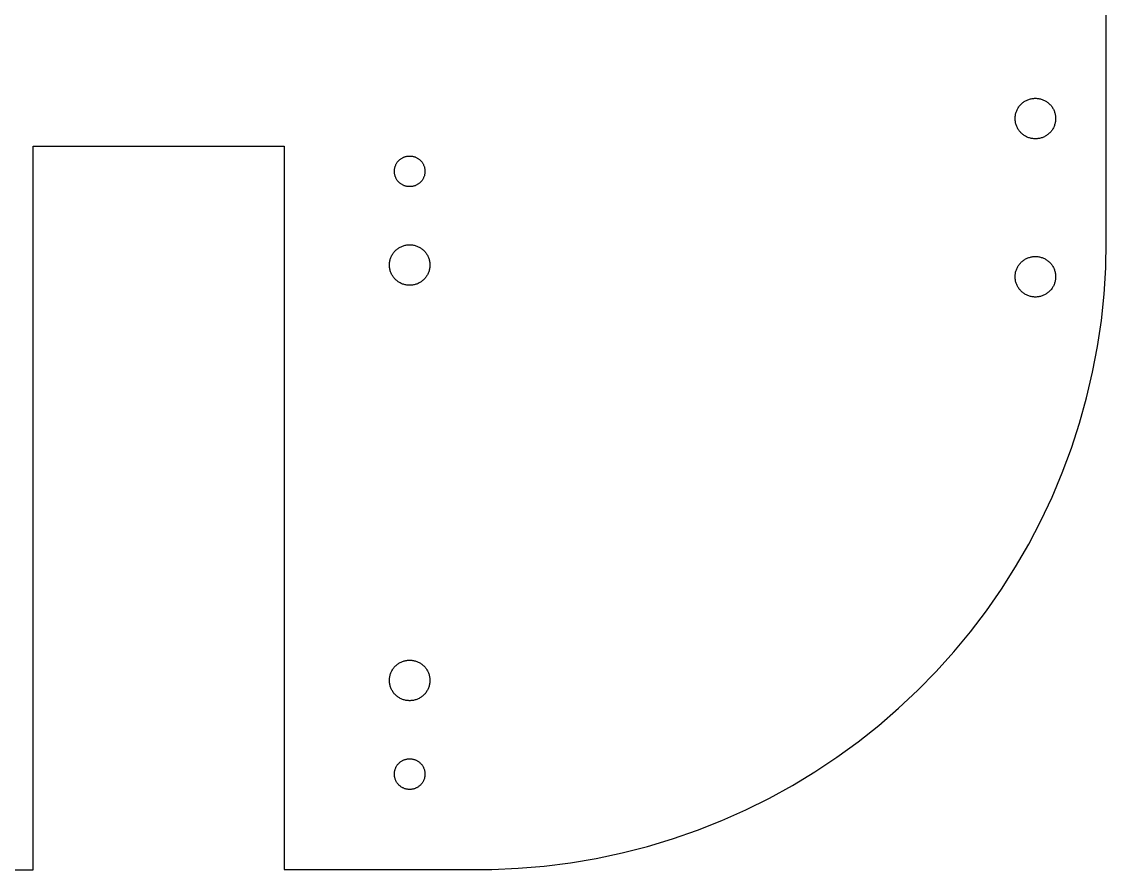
# Model space of a CAD drawing. Header units: metres. Extents: x -162 to 60, y -124 to 48.
# Drawn here: x -49.4 to 60.3, y -124 to -38.2 of the extents above; entities that cross this region are included whole.
import ezdxf

# ---------------------------------------------------------------- set-up
doc = ezdxf.new("R2010")
doc.units = ezdxf.units.M

msp = doc.modelspace()

# ---------------------------------------------------------------- linework, layer by layer
for p, q in [((60.325, -60.4517), (60.325, 10.1598)), ((52.3953, -46.0937), (52.4755, -46.0639)), ((52.4755, -46.0639), (52.5573, -46.0371)), ((52.5573, -46.0371), (52.6402, -46.0142)), ((52.6402, -46.0142), (52.7235, -45.9945)), ((52.7235, -45.9945), (52.808, -45.9786)), ((52.808, -45.9786), (52.8929, -45.9658)), ((52.8929, -45.9658), (52.9782, -45.9569)), ((52.9782, -45.9569), (53.0638, -45.9515)), ((53.0638, -45.9515), (53.1499, -45.9499)), ((53.1499, -45.9499), (53.2355, -45.9515)), ((53.2355, -45.9515), (53.3212, -45.9569)), ((53.3212, -45.9569), (53.4068, -45.9658)), ((53.4068, -45.9658), (53.4917, -45.9786)), ((53.4917, -45.9786), (53.5762, -45.9945)), ((53.5762, -45.9945), (53.6595, -46.0142)), ((53.6595, -46.0142), (53.7425, -46.0371)), ((53.7425, -46.0371), (53.8238, -46.0639)), ((53.8238, -46.0639), (53.9045, -46.0937)), ((51.26, -47.2053), (51.2949, -47.127)), ((51.2949, -47.127), (51.3333, -47.0502)), ((51.3333, -47.0502), (51.3744, -46.9747)), ((51.3744, -46.9747), (51.419, -46.9014)), ((51.419, -46.9014), (51.4666, -46.8297)), ((51.4666, -46.8297), (51.517, -46.7603)), ((51.517, -46.7603), (51.5701, -46.6933)), ((51.5701, -46.6933), (51.6263, -46.6282)), ((51.6263, -46.6282), (51.6852, -46.5654)), ((51.6852, -46.5654), (51.7465, -46.5053)), ((51.7465, -46.5053), (51.8104, -46.4479)), ((51.8104, -46.4479), (51.8763, -46.3933)), ((51.8763, -46.3933), (51.9449, -46.3414)), ((51.9449, -46.3414), (52.0154, -46.2921)), ((52.0154, -46.2921), (52.0879, -46.2464)), ((52.0879, -46.2464), (52.1623, -46.2034)), ((52.1623, -46.2034), (52.2383, -46.1635)), ((52.2383, -46.1635), (52.3162, -46.127)), ((52.3162, -46.127), (52.3953, -46.0937)), ((53.9045, -46.0937), (53.9835, -46.127)), ((53.9835, -46.127), (54.0614, -46.1635)), ((54.0614, -46.1635), (54.1374, -46.2034)), ((54.1374, -46.2034), (54.2118, -46.2464)), ((54.2118, -46.2464), (54.2843, -46.2921)), ((54.2843, -46.2921), (54.3548, -46.3414)), ((54.3548, -46.3414), (54.423, -46.3933)), ((54.423, -46.3933), (54.4893, -46.4479)), ((54.4893, -46.4479), (54.5533, -46.5053)), ((54.5533, -46.5053), (54.6145, -46.5654)), ((54.6145, -46.5654), (54.6734, -46.6282)), ((54.6734, -46.6282), (54.7292, -46.6933)), ((54.7292, -46.6933), (54.7827, -46.7603)), ((54.7827, -46.7603), (54.8331, -46.8297)), ((54.8331, -46.8297), (54.8808, -46.9014)), ((54.8808, -46.9014), (54.9253, -46.9747)), ((54.9253, -46.9747), (54.9664, -47.0502)), ((54.9664, -47.0502), (55.0048, -47.127)), ((55.0048, -47.127), (55.0397, -47.2053)), ((51.1004, -47.9568), (51.1039, -47.8711)), ((51.1004, -48.0428), (51.1004, -47.9568)), ((51.1039, -48.1285), (51.1004, -48.0428)), ((51.1039, -47.8711), (51.1112, -47.7855)), ((51.1112, -48.2141), (51.1039, -48.1285)), ((51.1112, -47.7855), (51.1217, -47.7002)), ((51.1217, -48.2994), (51.1112, -48.2141)), ((51.1217, -47.7002), (51.136, -47.6157)), ((51.136, -47.6157), (51.1539, -47.5316)), ((51.1539, -47.5316), (51.1752, -47.4487)), ((51.1752, -47.4487), (51.2, -47.3665)), ((51.2, -47.3665), (51.2283, -47.2851)), ((51.2283, -47.2851), (51.26, -47.2053)), ((55.0397, -47.2053), (55.0711, -47.2851)), ((55.0711, -47.2851), (55.0993, -47.3665)), ((55.0993, -47.3665), (55.1242, -47.4487)), ((55.1242, -47.4487), (55.1455, -47.5316)), ((55.1455, -47.5316), (55.1637, -47.6157)), ((55.1637, -47.6157), (55.1776, -47.7002)), ((55.1776, -47.7002), (55.1885, -47.7855)), ((55.1885, -48.2141), (55.1776, -48.2994)), ((55.1885, -47.7855), (55.1959, -47.8711)), ((55.1959, -48.1285), (55.1885, -48.2141)), ((55.1959, -47.8711), (55.1993, -47.9568)), ((55.1993, -48.0428), (55.1959, -48.1285)), ((55.1993, -47.9568), (55.1993, -48.0428)), ((51.136, -48.3839), (51.1217, -48.2994)), ((51.1539, -48.468), (51.136, -48.3839)), ((51.1752, -48.5509), (51.1539, -48.468)), ((51.2, -48.6335), (51.1752, -48.5509)), ((51.2283, -48.7145), (51.2, -48.6335)), ((51.26, -48.7943), (51.2283, -48.7145)), ((51.2949, -48.8726), (51.26, -48.7943)), ((51.3333, -48.9497), (51.2949, -48.8726)), ((51.3744, -49.0249), (51.3333, -48.9497)), ((51.419, -49.0982), (51.3744, -49.0249)), ((51.4666, -49.1699), (51.419, -49.0982)), ((51.517, -49.2392), (51.4666, -49.1699)), ((51.5701, -49.3067), (51.517, -49.2392)), ((51.6263, -49.3714), (51.5701, -49.3067)), ((51.6852, -49.4342), (51.6263, -49.3714)), ((54.6734, -49.3714), (54.6145, -49.4342)), ((54.7292, -49.3067), (54.6734, -49.3714)), ((54.7827, -49.2392), (54.7292, -49.3067)), ((54.8331, -49.1699), (54.7827, -49.2392)), ((54.8808, -49.0982), (54.8331, -49.1699)), ((54.9253, -49.0249), (54.8808, -49.0982)), ((54.9664, -48.9497), (54.9253, -49.0249)), ((55.0048, -48.8726), (54.9664, -48.9497)), ((55.0397, -48.7943), (55.0048, -48.8726)), ((55.0711, -48.7145), (55.0397, -48.7943)), ((55.0993, -48.6335), (55.0711, -48.7145)), ((55.1242, -48.5509), (55.0993, -48.6335)), ((55.1455, -48.468), (55.1242, -48.5509)), ((55.1637, -48.3839), (55.1455, -48.468)), ((55.1776, -48.2994), (55.1637, -48.3839)), ((51.7465, -49.4943), (51.6852, -49.4342)), ((51.8104, -49.5516), (51.7465, -49.4943)), ((51.8763, -49.6063), (51.8104, -49.5516)), ((51.9449, -49.6582), (51.8763, -49.6063)), ((52.0154, -49.7074), (51.9449, -49.6582)), ((52.0879, -49.7532), (52.0154, -49.7074)), ((52.1623, -49.7962), (52.0879, -49.7532)), ((52.2383, -49.8361), (52.1623, -49.7962)), ((52.3162, -49.8725), (52.2383, -49.8361)), ((52.3953, -49.9059), (52.3162, -49.8725)), ((52.4755, -49.9357), (52.3953, -49.9059)), ((52.5573, -49.9625), (52.4755, -49.9357)), ((52.6402, -49.9853), (52.5573, -49.9625)), ((52.7235, -50.0051), (52.6402, -49.9853)), ((52.808, -50.021), (52.7235, -50.0051)), ((52.8929, -50.0338), (52.808, -50.021)), ((52.9782, -50.0427), (52.8929, -50.0338)), ((53.0638, -50.0481), (52.9782, -50.0427)), ((53.1499, -50.0497), (53.0638, -50.0481)), ((53.2355, -50.0481), (53.1499, -50.0497)), ((53.3212, -50.0427), (53.2355, -50.0481)), ((53.4068, -50.0338), (53.3212, -50.0427)), ((53.4917, -50.021), (53.4068, -50.0338)), ((53.5762, -50.0051), (53.4917, -50.021)), ((53.6595, -49.9853), (53.5762, -50.0051)), ((53.7425, -49.9625), (53.6595, -49.9853)), ((53.8238, -49.9357), (53.7425, -49.9625)), ((53.9045, -49.9059), (53.8238, -49.9357)), ((53.9835, -49.8725), (53.9045, -49.9059)), ((54.0614, -49.8361), (53.9835, -49.8725)), ((54.1374, -49.7962), (54.0614, -49.8361)), ((54.2118, -49.7532), (54.1374, -49.7962)), ((54.2843, -49.7074), (54.2118, -49.7532)), ((54.3548, -49.6582), (54.2843, -49.7074)), ((54.423, -49.6063), (54.3548, -49.6582)), ((54.4893, -49.5516), (54.423, -49.6063)), ((54.5533, -49.4943), (54.4893, -49.5516)), ((54.6145, -49.4342), (54.5533, -49.4943)), ((-48.2598, -123.978), (-48.2598, -50.8)), ((-48.2598, -50.8), (-22.8598, -50.8)), ((-22.8598, -50.8), (-22.8598, -123.956)), ((-11.5757, -52.7092), (-11.5481, -52.6507)), ((-11.5481, -52.6507), (-11.5179, -52.5929)), ((-11.5179, -52.5929), (-11.4857, -52.5367)), ((-11.4857, -52.5367), (-11.4509, -52.4821)), ((-11.4509, -52.4821), (-11.4136, -52.4286)), ((-11.4136, -52.4286), (-11.3745, -52.377)), ((-11.3745, -52.377), (-11.333, -52.327)), ((-11.333, -52.327), (-11.2896, -52.2786)), ((-11.2896, -52.2786), (-11.2443, -52.2325)), ((-11.2443, -52.2325), (-11.197, -52.1879)), ((-11.197, -52.1879), (-11.1478, -52.1457)), ((-11.1478, -52.1457), (-11.097, -52.1053)), ((-11.097, -52.1053), (-11.0443, -52.067)), ((-11.0443, -52.067), (-10.9904, -52.0309)), ((-10.9904, -52.0309), (-10.935, -51.9976)), ((-10.935, -51.9976), (-10.878, -51.9662)), ((-10.878, -51.9662), (-10.8199, -51.9371)), ((-10.8199, -51.9371), (-10.7606, -51.9108)), ((-10.7606, -51.9108), (-10.7001, -51.8871)), ((-10.7001, -51.8871), (-10.6389, -51.8658)), ((-10.6389, -51.8658), (-10.5765, -51.8468)), ((-10.5765, -51.8468), (-10.5137, -51.8309)), ((-10.5137, -51.8309), (-10.4501, -51.8174)), ((-10.4501, -51.8174), (-10.3862, -51.8065)), ((-10.3862, -51.8065), (-10.3219, -51.7984)), ((-10.3219, -51.7984), (-10.2571, -51.793)), ((-10.2571, -51.793), (-10.1924, -51.7902)), ((-10.1924, -51.7902), (-10.1273, -51.7902)), ((-10.1273, -51.7902), (-10.0626, -51.793)), ((-10.0626, -51.793), (-9.99784, -51.7984)), ((-9.99784, -51.7984), (-9.9335, -51.8065)), ((-9.9335, -51.8065), (-9.86955, -51.8174)), ((-9.86955, -51.8174), (-9.80599, -51.8309)), ((-9.80599, -51.8309), (-9.74282, -51.8468)), ((-9.74282, -51.8468), (-9.6808, -51.8658)), ((-9.6808, -51.8658), (-9.61957, -51.8871)), ((-9.61957, -51.8871), (-9.55911, -51.9108)), ((-9.55911, -51.9108), (-9.49981, -51.9371)), ((-9.49981, -51.9371), (-9.44167, -51.9662)), ((-9.44167, -51.9662), (-9.3847, -51.9976)), ((-9.3847, -51.9976), (-9.32928, -52.0309)), ((-9.32928, -52.0309), (-9.2754, -52.067)), ((-9.2754, -52.067), (-9.22269, -52.1053)), ((-9.22269, -52.1053), (-9.17192, -52.1457)), ((-9.17192, -52.1457), (-9.1227, -52.1879)), ((-9.1227, -52.1879), (-9.07542, -52.2325)), ((-9.07542, -52.2325), (-9.03007, -52.2786)), ((-9.03007, -52.2786), (-8.98666, -52.327)), ((-8.98666, -52.327), (-8.94519, -52.377)), ((-8.94519, -52.377), (-8.90566, -52.4286)), ((-8.90566, -52.4286), (-8.86884, -52.4821)), ((-8.86884, -52.4821), (-8.83396, -52.5367)), ((-8.83396, -52.5367), (-8.8014, -52.5929)), ((-8.8014, -52.5929), (-8.77156, -52.6507)), ((-8.77156, -52.6507), (-8.74365, -52.7092)), ((-11.7098, -53.3398), (-11.7086, -53.275)), ((-11.7086, -53.4049), (-11.7098, -53.3398)), ((-11.7086, -53.275), (-11.7043, -53.2099)), ((-11.7043, -53.4696), (-11.7086, -53.4049)), ((-11.7043, -53.2099), (-11.6977, -53.1456)), ((-11.6977, -53.5339), (-11.7043, -53.4696)), ((-11.6977, -53.1456), (-11.688, -53.0813)), ((-11.688, -53.5983), (-11.6977, -53.5339)), ((-11.688, -53.0813), (-11.676, -53.0177)), ((-11.676, -53.6622), (-11.688, -53.5983)), ((-11.676, -53.0177), (-11.6609, -52.9545)), ((-11.6609, -53.7254), (-11.676, -53.6622)), ((-11.6609, -52.9545), (-11.6435, -52.8917)), ((-11.6435, -53.7878), (-11.6609, -53.7254)), ((-11.6435, -52.8917), (-11.6237, -52.8301)), ((-11.6237, -52.8301), (-11.6008, -52.7693)), ((-11.6008, -52.7693), (-11.5757, -52.7092)), ((-8.74365, -52.7092), (-8.71885, -52.7693)), ((-8.71885, -52.7693), (-8.69598, -52.8301)), ((-8.69598, -52.8301), (-8.67583, -52.8917)), ((-8.67583, -52.8917), (-8.65839, -52.9545)), ((-8.65839, -53.7254), (-8.67583, -53.7878)), ((-8.65839, -52.9545), (-8.64366, -53.0177)), ((-8.64366, -53.6622), (-8.65839, -53.7254)), ((-8.64366, -53.0177), (-8.63164, -53.0813)), ((-8.63164, -53.5983), (-8.64366, -53.6622)), ((-8.63164, -53.0813), (-8.62195, -53.1456)), ((-8.62195, -53.5339), (-8.63164, -53.5983)), ((-8.62195, -53.1456), (-8.61537, -53.2099)), ((-8.61537, -53.4696), (-8.62195, -53.5339)), ((-8.61537, -53.2099), (-8.6111, -53.275)), ((-8.6111, -53.4049), (-8.61537, -53.4696)), ((-8.6111, -53.275), (-8.60994, -53.3398)), ((-8.60994, -53.3398), (-8.6111, -53.4049)), ((-11.6237, -53.8494), (-11.6435, -53.7878)), ((-11.6008, -53.9103), (-11.6237, -53.8494)), ((-11.5757, -53.9703), (-11.6008, -53.9103)), ((-11.5481, -54.0289), (-11.5757, -53.9703)), ((-11.5179, -54.0866), (-11.5481, -54.0289)), ((-11.4857, -54.1428), (-11.5179, -54.0866)), ((-11.4509, -54.1975), (-11.4857, -54.1428)), ((-11.4136, -54.251), (-11.4509, -54.1975)), ((-11.3745, -54.3025), (-11.4136, -54.251)), ((-11.333, -54.3525), (-11.3745, -54.3025)), ((-11.2896, -54.4009), (-11.333, -54.3525)), ((-11.2443, -54.4471), (-11.2896, -54.4009)), ((-11.197, -54.4916), (-11.2443, -54.4471)), ((-11.1478, -54.5343), (-11.197, -54.4916)), ((-11.097, -54.5746), (-11.1478, -54.5343)), ((-11.0443, -54.6126), (-11.097, -54.5746)), ((-10.9904, -54.6486), (-11.0443, -54.6126)), ((-10.935, -54.6823), (-10.9904, -54.6486)), ((-10.878, -54.7133), (-10.935, -54.6823)), ((-10.8199, -54.7424), (-10.878, -54.7133)), ((-10.7606, -54.7687), (-10.8199, -54.7424)), ((-10.7001, -54.7928), (-10.7606, -54.7687)), ((-10.6389, -54.8141), (-10.7001, -54.7928)), ((-10.5765, -54.8327), (-10.6389, -54.8141)), ((-10.5137, -54.849), (-10.5765, -54.8327)), ((-10.4501, -54.8625), (-10.5137, -54.849)), ((-10.3862, -54.873), (-10.4501, -54.8625)), ((-9.86955, -54.8625), (-9.9335, -54.873)), ((-9.80599, -54.849), (-9.86955, -54.8625)), ((-9.74282, -54.8327), (-9.80599, -54.849)), ((-9.6808, -54.8141), (-9.74282, -54.8327)), ((-9.61957, -54.7928), (-9.6808, -54.8141)), ((-9.55911, -54.7687), (-9.61957, -54.7928)), ((-9.49981, -54.7424), (-9.55911, -54.7687)), ((-9.44167, -54.7133), (-9.49981, -54.7424)), ((-9.3847, -54.6823), (-9.44167, -54.7133)), ((-9.32928, -54.6486), (-9.3847, -54.6823)), ((-9.2754, -54.6126), (-9.32928, -54.6486)), ((-9.22269, -54.5746), (-9.2754, -54.6126)), ((-9.17192, -54.5343), (-9.22269, -54.5746)), ((-9.1227, -54.4916), (-9.17192, -54.5343)), ((-9.07542, -54.4471), (-9.1227, -54.4916)), ((-9.03007, -54.4009), (-9.07542, -54.4471)), ((-8.98666, -54.3525), (-9.03007, -54.4009)), ((-8.94519, -54.3025), (-8.98666, -54.3525)), ((-8.90566, -54.251), (-8.94519, -54.3025)), ((-8.86884, -54.1975), (-8.90566, -54.251)), ((-8.83396, -54.1428), (-8.86884, -54.1975)), ((-8.8014, -54.0866), (-8.83396, -54.1428)), ((-8.77156, -54.0289), (-8.8014, -54.0866)), ((-8.74365, -53.9703), (-8.77156, -54.0289)), ((-8.71885, -53.9103), (-8.74365, -53.9703)), ((-8.69598, -53.8494), (-8.71885, -53.9103)), ((-8.67583, -53.7878), (-8.69598, -53.8494)), ((-10.3219, -54.8811), (-10.3862, -54.873)), ((-10.2571, -54.8866), (-10.3219, -54.8811)), ((-10.1924, -54.8893), (-10.2571, -54.8866)), ((-10.1273, -54.8893), (-10.1924, -54.8893)), ((-10.0626, -54.8866), (-10.1273, -54.8893)), ((-9.99784, -54.8811), (-10.0626, -54.8866)), ((-9.9335, -54.873), (-9.99784, -54.8811)), ((-11.7117, -61.4745), (-11.6543, -61.4106)), ((-11.6543, -61.4106), (-11.5943, -61.3494)), ((-11.5943, -61.3494), (-11.5315, -61.2904)), ((-11.5315, -61.2904), (-11.4664, -61.2346)), ((-11.4664, -61.2346), (-11.3993, -61.1811)), ((-11.3993, -61.1811), (-11.3299, -61.1308)), ((-11.3299, -61.1308), (-11.2582, -61.0831)), ((-11.2582, -61.0831), (-11.185, -61.0385)), ((-11.185, -61.0385), (-11.1094, -60.9974)), ((-11.1094, -60.9974), (-11.0327, -60.9591)), ((-11.0327, -60.9591), (-10.9544, -60.9242)), ((-10.9544, -60.9242), (-10.8745, -60.8924)), ((-10.8745, -60.8924), (-10.7931, -60.8645)), ((-10.7931, -60.8645), (-10.711, -60.8397)), ((-10.711, -60.8397), (-10.628, -60.818)), ((-10.628, -60.818), (-10.5439, -60.8002)), ((-10.5439, -60.8002), (-10.4594, -60.7858)), ((-10.4594, -60.7858), (-10.3742, -60.7754)), ((-10.3742, -60.7754), (-10.2885, -60.768)), ((-10.2885, -60.768), (-10.2029, -60.7645)), ((-10.2029, -60.7645), (-10.1168, -60.7645)), ((-10.1168, -60.7645), (-10.0312, -60.768)), ((-10.0312, -60.768), (-9.94552, -60.7754)), ((-9.94552, -60.7754), (-9.86025, -60.7858)), ((-9.86025, -60.7858), (-9.77576, -60.8002)), ((-9.77576, -60.8002), (-9.69166, -60.818)), ((-9.69166, -60.818), (-9.60872, -60.8397)), ((-9.60872, -60.8397), (-9.52616, -60.8645)), ((-9.52616, -60.8645), (-9.44516, -60.8924)), ((-9.44516, -60.8924), (-9.36532, -60.9242)), ((-9.36532, -60.9242), (-9.28703, -60.9591)), ((-9.28703, -60.9591), (-9.2099, -60.9974)), ((-9.2099, -60.9974), (-9.13471, -61.0385)), ((-9.13471, -61.0385), (-9.06146, -61.0831)), ((-9.06146, -61.0831), (-8.98976, -61.1308)), ((-8.98976, -61.1308), (-8.92039, -61.1811)), ((-8.92039, -61.1811), (-8.85295, -61.2346)), ((-8.85295, -61.2346), (-8.78822, -61.2904)), ((-8.78822, -61.2904), (-8.72544, -61.3494)), ((-8.72544, -61.3494), (-8.66536, -61.4106)), ((-8.66536, -61.4106), (-8.608, -61.4745)), ((60.2692, -63.1109), (60.325, -60.4517)), ((-12.1938, -62.557), (-12.181, -62.4722)), ((-12.181, -62.4722), (-12.1651, -62.3877)), ((-12.1651, -62.3877), (-12.1454, -62.3043)), ((-12.1454, -62.3043), (-12.1221, -62.2214)), ((-12.1221, -62.2214), (-12.0958, -62.14)), ((-12.0958, -62.14), (-12.0659, -62.0594)), ((-12.0659, -62.0594), (-12.0326, -61.9803)), ((-12.0326, -61.9803), (-11.9962, -61.9024)), ((-11.9962, -61.9024), (-11.9562, -61.8265)), ((-11.9562, -61.8265), (-11.9132, -61.752)), ((-11.9132, -61.752), (-11.8671, -61.6796)), ((-11.8671, -61.6796), (-11.8183, -61.609)), ((-11.8183, -61.609), (-11.7663, -61.5408)), ((-11.7663, -61.5408), (-11.7117, -61.4745)), ((-8.608, -61.4745), (-8.55335, -61.5408)), ((-8.55335, -61.5408), (-8.50142, -61.609)), ((-8.50142, -61.609), (-8.4522, -61.6796)), ((-8.4522, -61.6796), (-8.40646, -61.752)), ((-8.40646, -61.752), (-8.36344, -61.8265)), ((-8.36344, -61.8265), (-8.32352, -61.9024)), ((-8.32352, -61.9024), (-8.28709, -61.9803)), ((-8.28709, -61.9803), (-8.25376, -62.0594)), ((-8.25376, -62.0594), (-8.22392, -62.14)), ((-8.22392, -62.14), (-8.19717, -62.2214)), ((-8.19717, -62.2214), (-8.17431, -62.3043)), ((-8.17431, -62.3043), (-8.15454, -62.3877)), ((-8.15454, -62.3877), (-8.13865, -62.4722)), ((-8.13865, -62.4722), (-8.12586, -62.557)), ((51.6852, -62.5656), (51.7465, -62.5055)), ((51.7465, -62.5055), (51.8104, -62.4481)), ((51.8104, -62.4481), (51.8763, -62.3931)), ((51.8763, -62.3931), (51.9449, -62.3412)), ((51.9449, -62.3412), (52.0154, -62.2923)), ((52.0154, -62.2923), (52.0879, -62.2462)), ((52.0879, -62.2462), (52.1623, -62.2032)), ((52.1623, -62.2032), (52.2383, -62.1636)), ((52.2383, -62.1636), (52.3162, -62.1272)), ((52.3162, -62.1272), (52.3953, -62.0939)), ((52.3953, -62.0939), (52.4755, -62.0637)), ((52.4755, -62.0637), (52.5573, -62.0373)), ((52.5573, -62.0373), (52.6402, -62.014)), ((52.6402, -62.014), (52.7235, -61.9947)), ((52.7235, -61.9947), (52.808, -61.9784)), ((52.808, -61.9784), (52.8929, -61.966)), ((52.8929, -61.966), (52.9782, -61.9571)), ((52.9782, -61.9571), (53.0638, -61.9516)), ((53.0638, -61.9516), (53.1499, -61.9497)), ((53.1499, -61.9497), (53.2355, -61.9516)), ((53.2355, -61.9516), (53.3212, -61.9571)), ((53.3212, -61.9571), (53.4068, -61.966)), ((53.4068, -61.966), (53.4917, -61.9784)), ((53.4917, -61.9784), (53.5762, -61.9947)), ((53.5762, -61.9947), (53.6595, -62.014)), ((53.6595, -62.014), (53.7425, -62.0373)), ((53.7425, -62.0373), (53.8238, -62.0637)), ((53.8238, -62.0637), (53.9045, -62.0939)), ((53.9045, -62.0939), (53.9835, -62.1272)), ((53.9835, -62.1272), (54.0614, -62.1636)), ((54.0614, -62.1636), (54.1374, -62.2032)), ((54.1374, -62.2032), (54.2118, -62.2462)), ((54.2118, -62.2462), (54.2843, -62.2923)), ((54.2843, -62.2923), (54.3548, -62.3412)), ((54.3548, -62.3412), (54.423, -62.3931)), ((54.423, -62.3931), (54.4893, -62.4481)), ((54.4893, -62.4481), (54.5533, -62.5055)), ((54.5533, -62.5055), (54.6145, -62.5656)), ((-12.2097, -62.814), (-12.2082, -62.7283)), ((-12.2082, -62.9), (-12.2097, -62.814)), ((-12.2082, -62.7283), (-12.2027, -62.6423)), ((-12.2027, -62.9857), (-12.2082, -62.9)), ((-12.2027, -62.6423), (-12.1938, -62.557)), ((-12.1938, -63.071), (-12.2027, -62.9857)), ((-12.181, -63.1558), (-12.1938, -63.071)), ((-12.1651, -63.2403), (-12.181, -63.1558)), ((-12.1454, -63.3237), (-12.1651, -63.2403)), ((-12.1221, -63.4066), (-12.1454, -63.3237)), ((-12.0958, -63.4884), (-12.1221, -63.4066)), ((-12.0659, -63.5686), (-12.0958, -63.4884)), ((-12.0326, -63.6477), (-12.0659, -63.5686)), ((-11.9962, -63.7256), (-12.0326, -63.6477)), ((-8.28709, -63.6477), (-8.32352, -63.7256)), ((-8.25376, -63.5686), (-8.28709, -63.6477)), ((-8.22392, -63.4884), (-8.25376, -63.5686)), ((-8.19717, -63.4066), (-8.22392, -63.4884)), ((-8.17431, -63.3237), (-8.19717, -63.4066)), ((-8.15454, -63.2403), (-8.17431, -63.3237)), ((-8.13865, -63.1558), (-8.15454, -63.2403)), ((-8.12586, -63.071), (-8.13865, -63.1558)), ((-8.12586, -62.557), (-8.11695, -62.6423)), ((-8.11695, -62.9857), (-8.12586, -63.071)), ((-8.11695, -62.6423), (-8.11152, -62.7283)), ((-8.11152, -62.9), (-8.11695, -62.9857)), ((-8.11152, -62.7283), (-8.10997, -62.814)), ((-8.10997, -62.814), (-8.11152, -62.9)), ((51.1217, -63.7004), (51.136, -63.6155)), ((51.136, -63.6155), (51.1539, -63.5318)), ((51.1539, -63.5318), (51.1752, -63.4485)), ((51.1752, -63.4485), (51.2, -63.3663)), ((51.2, -63.3663), (51.2283, -63.2853)), ((51.2283, -63.2853), (51.26, -63.2054)), ((51.26, -63.2054), (51.2949, -63.1268)), ((51.2949, -63.1268), (51.3333, -63.05)), ((51.3333, -63.05), (51.3744, -62.9748)), ((51.3744, -62.9748), (51.419, -62.9012)), ((51.419, -62.9012), (51.4666, -62.8299)), ((51.4666, -62.8299), (51.517, -62.7605)), ((51.517, -62.7605), (51.5701, -62.6931)), ((51.5701, -62.6931), (51.6263, -62.628)), ((51.6263, -62.628), (51.6852, -62.5656)), ((54.6145, -62.5656), (54.6734, -62.628)), ((54.6734, -62.628), (54.7292, -62.6931)), ((54.7292, -62.6931), (54.7827, -62.7605)), ((54.7827, -62.7605), (54.8331, -62.8299)), ((54.8331, -62.8299), (54.8808, -62.9012)), ((54.8808, -62.9012), (54.9253, -62.9748)), ((54.9253, -62.9748), (54.9664, -63.05)), ((54.9664, -63.05), (55.0048, -63.1268)), ((55.0048, -63.1268), (55.0397, -63.2054)), ((55.0397, -63.2054), (55.0711, -63.2853)), ((55.0711, -63.2853), (55.0993, -63.3663)), ((55.0993, -63.3663), (55.1242, -63.4485)), ((55.1242, -63.4485), (55.1455, -63.5318)), ((55.1455, -63.5318), (55.1637, -63.6155)), ((55.1637, -63.6155), (55.1776, -63.7004)), ((60.1021, -65.7654), (60.2692, -63.1109)), ((-11.9562, -63.8015), (-11.9962, -63.7256)), ((-11.9132, -63.8759), (-11.9562, -63.8015)), ((-11.8671, -63.9484), (-11.9132, -63.8759)), ((-11.8183, -64.019), (-11.8671, -63.9484)), ((-11.7663, -64.0872), (-11.8183, -64.019)), ((-11.7117, -64.1534), (-11.7663, -64.0872)), ((-11.6543, -64.2174), (-11.7117, -64.1534)), ((-11.5943, -64.2786), (-11.6543, -64.2174)), ((-11.5315, -64.3375), (-11.5943, -64.2786)), ((-11.4664, -64.3937), (-11.5315, -64.3375)), ((-11.3993, -64.4468), (-11.4664, -64.3937)), ((-11.3299, -64.4972), (-11.3993, -64.4468)), ((-11.2582, -64.5449), (-11.3299, -64.4972)), ((-11.185, -64.5895), (-11.2582, -64.5449)), ((-11.1094, -64.6306), (-11.185, -64.5895)), ((-11.0327, -64.6689), (-11.1094, -64.6306)), ((-10.9544, -64.7038), (-11.0327, -64.6689)), ((-10.8745, -64.7356), (-10.9544, -64.7038)), ((-10.7931, -64.7635), (-10.8745, -64.7356)), ((-9.44516, -64.7356), (-9.52616, -64.7635)), ((-9.36532, -64.7038), (-9.44516, -64.7356)), ((-9.28703, -64.6689), (-9.36532, -64.7038)), ((-9.2099, -64.6306), (-9.28703, -64.6689)), ((-9.13471, -64.5895), (-9.2099, -64.6306)), ((-9.06146, -64.5449), (-9.13471, -64.5895)), ((-8.98976, -64.4972), (-9.06146, -64.5449)), ((-8.92039, -64.4468), (-8.98976, -64.4972)), ((-8.85295, -64.3937), (-8.92039, -64.4468)), ((-8.78822, -64.3375), (-8.85295, -64.3937)), ((-8.72544, -64.2786), (-8.78822, -64.3375)), ((-8.66536, -64.2174), (-8.72544, -64.2786)), ((-8.608, -64.1534), (-8.66536, -64.2174)), ((-8.55335, -64.0872), (-8.608, -64.1534)), ((-8.50142, -64.019), (-8.55335, -64.0872)), ((-8.4522, -63.9484), (-8.50142, -64.019)), ((-8.40646, -63.8759), (-8.4522, -63.9484)), ((-8.36344, -63.8015), (-8.40646, -63.8759)), ((-8.32352, -63.7256), (-8.36344, -63.8015)), ((51.1004, -63.9569), (51.1039, -63.8709)), ((51.1004, -64.0426), (51.1004, -63.9569)), ((51.1039, -64.1286), (51.1004, -64.0426)), ((51.1039, -63.8709), (51.1112, -63.7856)), ((51.1112, -64.2139), (51.1039, -64.1286)), ((51.1112, -63.7856), (51.1217, -63.7004)), ((51.1217, -64.2992), (51.1112, -64.2139)), ((51.136, -64.3841), (51.1217, -64.2992)), ((51.1539, -64.4678), (51.136, -64.3841)), ((51.1752, -64.5511), (51.1539, -64.4678)), ((51.2, -64.6333), (51.1752, -64.5511)), ((51.2283, -64.7143), (51.2, -64.6333)), ((51.26, -64.7941), (51.2283, -64.7143)), ((55.0711, -64.7143), (55.0397, -64.7941)), ((55.0993, -64.6333), (55.0711, -64.7143)), ((55.1242, -64.5511), (55.0993, -64.6333)), ((55.1455, -64.4678), (55.1242, -64.5511)), ((55.1637, -64.3841), (55.1455, -64.4678)), ((55.1776, -64.2992), (55.1637, -64.3841)), ((55.1776, -63.7004), (55.1885, -63.7856)), ((55.1885, -64.2139), (55.1776, -64.2992)), ((55.1885, -63.7856), (55.1959, -63.8709)), ((55.1959, -64.1286), (55.1885, -64.2139)), ((55.1959, -63.8709), (55.1993, -63.9569)), ((55.1993, -64.0426), (55.1959, -64.1286)), ((55.1993, -63.9569), (55.1993, -64.0426)), ((-10.711, -64.7887), (-10.7931, -64.7635)), ((-10.628, -64.81), (-10.711, -64.7887)), ((-10.5439, -64.8278), (-10.628, -64.81)), ((-10.4594, -64.8422), (-10.5439, -64.8278)), ((-10.3742, -64.8526), (-10.4594, -64.8422)), ((-10.2885, -64.86), (-10.3742, -64.8526)), ((-10.2029, -64.8635), (-10.2885, -64.86)), ((-10.1168, -64.8635), (-10.2029, -64.8635)), ((-10.0312, -64.86), (-10.1168, -64.8635)), ((-9.94552, -64.8526), (-10.0312, -64.86)), ((-9.86025, -64.8422), (-9.94552, -64.8526)), ((-9.77576, -64.8278), (-9.86025, -64.8422)), ((-9.69166, -64.81), (-9.77576, -64.8278)), ((-9.60872, -64.7887), (-9.69166, -64.81)), ((-9.52616, -64.7635), (-9.60872, -64.7887)), ((51.2949, -64.8728), (51.26, -64.7941)), ((51.3333, -64.9495), (51.2949, -64.8728)), ((51.3744, -65.0247), (51.3333, -64.9495)), ((51.419, -65.0984), (51.3744, -65.0247)), ((51.4666, -65.1697), (51.419, -65.0984)), ((51.517, -65.2394), (51.4666, -65.1697)), ((51.5701, -65.3065), (51.517, -65.2394)), ((51.6263, -65.3716), (51.5701, -65.3065)), ((51.6852, -65.434), (51.6263, -65.3716)), ((51.7465, -65.4941), (51.6852, -65.434)), ((51.8104, -65.5518), (51.7465, -65.4941)), ((51.8763, -65.6065), (51.8104, -65.5518)), ((51.9449, -65.6584), (51.8763, -65.6065)), ((52.0154, -65.7072), (51.9449, -65.6584)), ((52.0879, -65.7534), (52.0154, -65.7072)), ((52.1623, -65.7964), (52.0879, -65.7534)), ((52.2383, -65.8359), (52.1623, -65.7964)), ((52.3162, -65.8727), (52.2383, -65.8359)), ((54.0614, -65.8359), (53.9835, -65.8727)), ((54.1374, -65.7964), (54.0614, -65.8359)), ((54.2118, -65.7534), (54.1374, -65.7964)), ((54.2843, -65.7072), (54.2118, -65.7534)), ((54.3548, -65.6584), (54.2843, -65.7072)), ((54.423, -65.6065), (54.3548, -65.6584)), ((54.4893, -65.5518), (54.423, -65.6065)), ((54.5533, -65.4941), (54.4893, -65.5518)), ((54.6145, -65.434), (54.5533, -65.4941)), ((54.6734, -65.3716), (54.6145, -65.434)), ((54.7292, -65.3065), (54.6734, -65.3716)), ((54.7827, -65.2394), (54.7292, -65.3065)), ((54.8331, -65.1697), (54.7827, -65.2394)), ((54.8808, -65.0984), (54.8331, -65.1697)), ((54.9253, -65.0247), (54.8808, -65.0984)), ((54.9664, -64.9495), (54.9253, -65.0247)), ((55.0048, -64.8728), (54.9664, -64.9495)), ((55.0397, -64.7941), (55.0048, -64.8728)), ((59.8243, -68.4106), (60.1021, -65.7654)), ((52.3953, -65.9057), (52.3162, -65.8727)), ((52.4755, -65.9359), (52.3953, -65.9057)), ((52.5573, -65.9623), (52.4755, -65.9359)), ((52.6402, -65.9855), (52.5573, -65.9623)), ((52.7235, -66.0049), (52.6402, -65.9855)), ((52.808, -66.0212), (52.7235, -66.0049)), ((52.8929, -66.0336), (52.808, -66.0212)), ((52.9782, -66.0425), (52.8929, -66.0336)), ((53.0638, -66.0479), (52.9782, -66.0425)), ((53.1499, -66.0498), (53.0638, -66.0479)), ((53.2355, -66.0479), (53.1499, -66.0498)), ((53.3212, -66.0425), (53.2355, -66.0479)), ((53.4068, -66.0336), (53.3212, -66.0425)), ((53.4917, -66.0212), (53.4068, -66.0336)), ((53.5762, -66.0049), (53.4917, -66.0212)), ((53.6595, -65.9855), (53.5762, -66.0049)), ((53.7425, -65.9623), (53.6595, -65.9855)), ((53.8238, -65.9359), (53.7425, -65.9623)), ((53.9045, -65.9057), (53.8238, -65.9359)), ((53.9835, -65.8727), (53.9045, -65.9057)), ((59.4355, -71.0418), (59.8243, -68.4106)), ((58.9371, -73.654), (59.4355, -71.0418)), ((58.3298, -76.2438), (58.9371, -73.654)), ((57.6147, -78.8053), (58.3298, -76.2438)), ((56.7927, -81.335), (57.6147, -78.8053)), ((55.8656, -83.8278), (56.7927, -81.335)), ((54.835, -86.2796), (55.8656, -83.8278)), ((53.7025, -88.6861), (54.835, -86.2796)), ((52.4704, -91.0433), (53.7025, -88.6861)), ((51.1403, -93.3466), (52.4704, -91.0433)), ((49.7152, -95.5922), (51.1403, -93.3466)), ((48.1974, -97.7762), (49.7152, -95.5922)), ((46.5894, -99.8947), (48.1974, -97.7762)), ((44.8942, -101.944), (46.5894, -99.8947)), ((43.1144, -103.92), (44.8942, -101.944)), ((-11.3993, -103.193), (-11.3299, -103.142)), ((-11.3299, -103.142), (-11.2582, -103.095)), ((-11.2582, -103.095), (-11.185, -103.05)), ((-11.185, -103.05), (-11.1094, -103.009)), ((-11.1094, -103.009), (-11.0327, -102.971)), ((-11.0327, -102.971), (-10.9544, -102.936)), ((-10.9544, -102.936), (-10.8745, -102.904)), ((-10.8745, -102.904), (-10.7931, -102.876)), ((-10.7931, -102.876), (-10.711, -102.851)), ((-10.711, -102.851), (-10.628, -102.83)), ((-10.628, -102.83), (-10.5439, -102.812)), ((-10.5439, -102.812), (-10.4594, -102.798)), ((-10.4594, -102.798), (-10.3742, -102.787)), ((-10.3742, -102.787), (-10.2885, -102.78)), ((-10.2885, -102.78), (-10.2029, -102.776)), ((-10.2029, -102.776), (-10.1168, -102.776)), ((-10.1168, -102.776), (-10.0312, -102.78)), ((-10.0312, -102.78), (-9.94552, -102.787)), ((-9.94552, -102.787), (-9.86025, -102.798)), ((-9.86025, -102.798), (-9.77576, -102.812)), ((-9.77576, -102.812), (-9.69166, -102.83)), ((-9.69166, -102.83), (-9.60872, -102.851)), ((-9.60872, -102.851), (-9.52616, -102.876)), ((-9.52616, -102.876), (-9.44516, -102.904)), ((-9.44516, -102.904), (-9.36532, -102.936)), ((-9.36532, -102.936), (-9.28703, -102.971)), ((-9.28703, -102.971), (-9.2099, -103.009)), ((-9.2099, -103.009), (-9.13471, -103.05)), ((-9.13471, -103.05), (-9.06146, -103.095)), ((-9.06146, -103.095), (-8.98976, -103.142)), ((-8.98976, -103.142), (-8.92039, -103.193)), ((-12.1454, -104.316), (-12.1221, -104.233)), ((-12.1221, -104.233), (-12.0958, -104.151)), ((-12.0958, -104.151), (-12.0659, -104.071)), ((-12.0659, -104.071), (-12.0326, -103.992)), ((-12.0326, -103.992), (-11.9962, -103.914)), ((-11.9962, -103.914), (-11.9562, -103.838)), ((-11.9562, -103.838), (-11.9132, -103.764)), ((-11.9132, -103.764), (-11.8671, -103.691)), ((-11.8671, -103.691), (-11.8183, -103.621)), ((-11.8183, -103.621), (-11.7663, -103.552)), ((-11.7663, -103.552), (-11.7117, -103.486)), ((-11.7117, -103.486), (-11.6543, -103.422)), ((-11.6543, -103.422), (-11.5943, -103.361)), ((-11.5943, -103.361), (-11.5315, -103.302)), ((-11.5315, -103.302), (-11.4664, -103.246)), ((-11.4664, -103.246), (-11.3993, -103.193)), ((-8.92039, -103.193), (-8.85295, -103.246)), ((-8.85295, -103.246), (-8.78822, -103.302)), ((-8.78822, -103.302), (-8.72544, -103.361)), ((-8.72544, -103.361), (-8.66536, -103.422)), ((-8.66536, -103.422), (-8.608, -103.486)), ((-8.608, -103.486), (-8.55335, -103.552)), ((-8.55335, -103.552), (-8.50142, -103.621)), ((-8.50142, -103.621), (-8.4522, -103.691)), ((-8.4522, -103.691), (-8.40646, -103.764)), ((-8.40646, -103.764), (-8.36344, -103.838)), ((-8.36344, -103.838), (-8.32352, -103.914)), ((-8.32352, -103.914), (-8.28709, -103.992)), ((-8.28709, -103.992), (-8.25376, -104.071)), ((-8.25376, -104.071), (-8.22392, -104.151)), ((-8.22392, -104.151), (-8.19717, -104.233)), ((-8.19717, -104.233), (-8.17431, -104.316)), ((41.2533, -105.821), (43.1144, -103.92)), ((-12.2097, -104.826), (-12.2082, -104.74)), ((-12.2082, -104.911), (-12.2097, -104.826)), ((-12.2082, -104.74), (-12.2027, -104.654)), ((-12.2027, -104.997), (-12.2082, -104.911)), ((-12.2027, -104.654), (-12.1938, -104.569)), ((-12.1938, -105.083), (-12.2027, -104.997)), ((-12.1938, -104.569), (-12.181, -104.484)), ((-12.181, -105.168), (-12.1938, -105.083)), ((-12.181, -104.484), (-12.1651, -104.399)), ((-12.1651, -105.252), (-12.181, -105.168)), ((-12.1651, -104.399), (-12.1454, -104.316)), ((-12.1454, -105.335), (-12.1651, -105.252)), ((-12.1221, -105.418), (-12.1454, -105.335)), ((-8.17431, -105.335), (-8.19717, -105.418)), ((-8.17431, -104.316), (-8.15454, -104.399)), ((-8.15454, -105.252), (-8.17431, -105.335)), ((-8.15454, -104.399), (-8.13865, -104.484)), ((-8.13865, -105.168), (-8.15454, -105.252)), ((-8.13865, -104.484), (-8.12586, -104.569)), ((-8.12586, -105.083), (-8.13865, -105.168)), ((-8.12586, -104.569), (-8.11695, -104.654)), ((-8.11695, -104.997), (-8.12586, -105.083)), ((-8.11695, -104.654), (-8.11152, -104.74)), ((-8.11152, -104.911), (-8.11695, -104.997)), ((-8.11152, -104.74), (-8.10997, -104.826)), ((-8.10997, -104.826), (-8.11152, -104.911)), ((-12.0958, -105.5), (-12.1221, -105.418)), ((-12.0659, -105.58), (-12.0958, -105.5)), ((-12.0326, -105.659), (-12.0659, -105.58)), ((-11.9962, -105.737), (-12.0326, -105.659)), ((-11.9562, -105.813), (-11.9962, -105.737)), ((-11.9132, -105.888), (-11.9562, -105.813)), ((-11.8671, -105.96), (-11.9132, -105.888)), ((-11.8183, -106.031), (-11.8671, -105.96)), ((-11.7663, -106.099), (-11.8183, -106.031)), ((-11.7117, -106.165), (-11.7663, -106.099)), ((-11.6543, -106.229), (-11.7117, -106.165)), ((-11.5943, -106.29), (-11.6543, -106.229)), ((-11.5315, -106.349), (-11.5943, -106.29)), ((-11.4664, -106.405), (-11.5315, -106.349)), ((-11.3993, -106.459), (-11.4664, -106.405)), ((-8.85295, -106.405), (-8.92039, -106.459)), ((-8.78822, -106.349), (-8.85295, -106.405)), ((-8.72544, -106.29), (-8.78822, -106.349)), ((-8.66536, -106.229), (-8.72544, -106.29)), ((-8.608, -106.165), (-8.66536, -106.229)), ((-8.55335, -106.099), (-8.608, -106.165)), ((-8.50142, -106.031), (-8.55335, -106.099)), ((-8.4522, -105.96), (-8.50142, -106.031)), ((-8.40646, -105.888), (-8.4522, -105.96)), ((-8.36344, -105.813), (-8.40646, -105.888)), ((-8.32352, -105.737), (-8.36344, -105.813)), ((-8.28709, -105.659), (-8.32352, -105.737)), ((-8.25376, -105.58), (-8.28709, -105.659)), ((-8.22392, -105.5), (-8.25376, -105.58)), ((-8.19717, -105.418), (-8.22392, -105.5)), ((39.3147, -107.641), (41.2533, -105.821)), ((-11.3299, -106.509), (-11.3993, -106.459)), ((-11.2582, -106.557), (-11.3299, -106.509)), ((-11.185, -106.601), (-11.2582, -106.557)), ((-11.1094, -106.642), (-11.185, -106.601)), ((-11.0327, -106.681), (-11.1094, -106.642)), ((-10.9544, -106.716), (-11.0327, -106.681)), ((-10.8745, -106.747), (-10.9544, -106.716)), ((-10.7931, -106.775), (-10.8745, -106.747)), ((-10.711, -106.8), (-10.7931, -106.775)), ((-10.628, -106.821), (-10.711, -106.8)), ((-10.5439, -106.839), (-10.628, -106.821)), ((-10.4594, -106.854), (-10.5439, -106.839)), ((-10.3742, -106.864), (-10.4594, -106.854)), ((-10.2885, -106.871), (-10.3742, -106.864)), ((-10.2029, -106.875), (-10.2885, -106.871)), ((-10.1168, -106.875), (-10.2029, -106.875)), ((-10.0312, -106.871), (-10.1168, -106.875)), ((-9.94552, -106.864), (-10.0312, -106.871)), ((-9.86025, -106.854), (-9.94552, -106.864)), ((-9.77576, -106.839), (-9.86025, -106.854)), ((-9.69166, -106.821), (-9.77576, -106.839)), ((-9.60872, -106.8), (-9.69166, -106.821)), ((-9.52616, -106.775), (-9.60872, -106.8)), ((-9.44516, -106.747), (-9.52616, -106.775)), ((-9.36532, -106.716), (-9.44516, -106.747)), ((-9.28703, -106.681), (-9.36532, -106.716)), ((-9.2099, -106.642), (-9.28703, -106.681)), ((-9.13471, -106.601), (-9.2099, -106.642)), ((-9.06146, -106.557), (-9.13471, -106.601)), ((-8.98976, -106.509), (-9.06146, -106.557)), ((-8.92039, -106.459), (-8.98976, -106.509)), ((37.3012, -109.379), (39.3147, -107.641)), ((35.2168, -111.032), (37.3012, -109.379)), ((33.065, -112.595), (35.2168, -111.032)), ((-11.097, -113.065), (-11.0443, -113.027)), ((-11.0443, -113.027), (-10.9904, -112.991)), ((-10.9904, -112.991), (-10.935, -112.957)), ((-10.935, -112.957), (-10.878, -112.926)), ((-10.878, -112.926), (-10.8199, -112.897)), ((-10.8199, -112.897), (-10.7606, -112.871)), ((-10.7606, -112.871), (-10.7001, -112.847)), ((-10.7001, -112.847), (-10.6389, -112.826)), ((-10.6389, -112.826), (-10.5765, -112.807)), ((-10.5765, -112.807), (-10.5137, -112.791)), ((-10.5137, -112.791), (-10.4501, -112.777)), ((-10.4501, -112.777), (-10.3862, -112.766)), ((-10.3862, -112.766), (-10.3219, -112.758)), ((-10.3219, -112.758), (-10.2571, -112.753)), ((-10.2571, -112.753), (-10.1924, -112.75)), ((-10.1924, -112.75), (-10.1273, -112.75)), ((-10.1273, -112.75), (-10.0626, -112.753)), ((-10.0626, -112.753), (-9.99784, -112.758)), ((-9.99784, -112.758), (-9.9335, -112.766)), ((-9.9335, -112.766), (-9.86955, -112.777)), ((-9.86955, -112.777), (-9.80599, -112.791)), ((-9.80599, -112.791), (-9.74282, -112.807)), ((-9.74282, -112.807), (-9.6808, -112.826)), ((-9.6808, -112.826), (-9.61957, -112.847)), ((-9.61957, -112.847), (-9.55911, -112.871)), ((-9.55911, -112.871), (-9.49981, -112.897)), ((-9.49981, -112.897), (-9.44167, -112.926)), ((-9.44167, -112.926), (-9.3847, -112.957)), ((-9.3847, -112.957), (-9.32928, -112.991)), ((-9.32928, -112.991), (-9.2754, -113.027)), ((-9.2754, -113.027), (-9.22269, -113.065)), ((30.8497, -114.067), (33.065, -112.595)), ((-11.7043, -114.17), (-11.6977, -114.105)), ((-11.6977, -114.105), (-11.688, -114.041)), ((-11.688, -114.041), (-11.676, -113.978)), ((-11.676, -113.978), (-11.6609, -113.914)), ((-11.6609, -113.914), (-11.6435, -113.852)), ((-11.6435, -113.852), (-11.6237, -113.79)), ((-11.6237, -113.79), (-11.6008, -113.729)), ((-11.6008, -113.729), (-11.5757, -113.669)), ((-11.5757, -113.669), (-11.5481, -113.611)), ((-11.5481, -113.611), (-11.5179, -113.553)), ((-11.5179, -113.553), (-11.4857, -113.497)), ((-11.4857, -113.497), (-11.4509, -113.442)), ((-11.4509, -113.442), (-11.4136, -113.389)), ((-11.4136, -113.389), (-11.3745, -113.337)), ((-11.3745, -113.337), (-11.333, -113.287)), ((-11.333, -113.287), (-11.2896, -113.239)), ((-11.2896, -113.239), (-11.2443, -113.192)), ((-11.2443, -113.192), (-11.197, -113.148)), ((-11.197, -113.148), (-11.1478, -113.105)), ((-11.1478, -113.105), (-11.097, -113.065)), ((-9.22269, -113.065), (-9.17192, -113.105)), ((-9.17192, -113.105), (-9.1227, -113.148)), ((-9.1227, -113.148), (-9.07542, -113.192)), ((-9.07542, -113.192), (-9.03007, -113.239)), ((-9.03007, -113.239), (-8.98666, -113.287)), ((-8.98666, -113.287), (-8.94519, -113.337)), ((-8.94519, -113.337), (-8.90566, -113.389)), ((-8.90566, -113.389), (-8.86884, -113.442)), ((-8.86884, -113.442), (-8.83396, -113.497)), ((-8.83396, -113.497), (-8.8014, -113.553)), ((-8.8014, -113.553), (-8.77156, -113.611)), ((-8.77156, -113.611), (-8.74365, -113.669)), ((-8.74365, -113.669), (-8.71885, -113.729)), ((-8.71885, -113.729), (-8.69598, -113.79)), ((-8.69598, -113.79), (-8.67583, -113.852)), ((-8.67583, -113.852), (-8.65839, -113.914)), ((-8.65839, -113.914), (-8.64366, -113.978)), ((-8.64366, -113.978), (-8.63164, -114.041)), ((-8.63164, -114.041), (-8.62195, -114.105)), ((-8.62195, -114.105), (-8.61537, -114.17)), ((28.575, -115.445), (30.8497, -114.067)), ((-11.7098, -114.3), (-11.7086, -114.235)), ((-11.7086, -114.365), (-11.7098, -114.3)), ((-11.7086, -114.235), (-11.7043, -114.17)), ((-11.7043, -114.429), (-11.7086, -114.365)), ((-11.6977, -114.494), (-11.7043, -114.429)), ((-11.688, -114.558), (-11.6977, -114.494)), ((-11.676, -114.622), (-11.688, -114.558)), ((-11.6609, -114.685), (-11.676, -114.622)), ((-11.6435, -114.748), (-11.6609, -114.685)), ((-11.6237, -114.81), (-11.6435, -114.748)), ((-11.6008, -114.871), (-11.6237, -114.81)), ((-11.5757, -114.93), (-11.6008, -114.871)), ((-11.5481, -114.989), (-11.5757, -114.93)), ((-11.5179, -115.046), (-11.5481, -114.989)), ((-11.4857, -115.103), (-11.5179, -115.046)), ((-11.4509, -115.158), (-11.4857, -115.103)), ((-11.4136, -115.211), (-11.4509, -115.158)), ((-11.3745, -115.263), (-11.4136, -115.211)), ((-8.90566, -115.211), (-8.94519, -115.263)), ((-8.86884, -115.158), (-8.90566, -115.211)), ((-8.83396, -115.103), (-8.86884, -115.158)), ((-8.8014, -115.046), (-8.83396, -115.103)), ((-8.77156, -114.989), (-8.8014, -115.046)), ((-8.74365, -114.93), (-8.77156, -114.989)), ((-8.71885, -114.871), (-8.74365, -114.93)), ((-8.69598, -114.81), (-8.71885, -114.871)), ((-8.67583, -114.748), (-8.69598, -114.81)), ((-8.65839, -114.685), (-8.67583, -114.748)), ((-8.64366, -114.622), (-8.65839, -114.685)), ((-8.63164, -114.558), (-8.64366, -114.622)), ((-8.62195, -114.494), (-8.63164, -114.558)), ((-8.61537, -114.429), (-8.62195, -114.494)), ((-8.61537, -114.17), (-8.6111, -114.235)), ((-8.6111, -114.365), (-8.61537, -114.429)), ((-8.6111, -114.235), (-8.60994, -114.3)), ((-8.60994, -114.3), (-8.6111, -114.365)), ((-11.333, -115.313), (-11.3745, -115.263)), ((-11.2896, -115.361), (-11.333, -115.313)), ((-11.2443, -115.407), (-11.2896, -115.361)), ((-11.197, -115.452), (-11.2443, -115.407)), ((-11.1478, -115.494), (-11.197, -115.452)), ((-11.097, -115.534), (-11.1478, -115.494)), ((-11.0443, -115.572), (-11.097, -115.534)), ((-10.9904, -115.608), (-11.0443, -115.572)), ((-10.935, -115.642), (-10.9904, -115.608)), ((-10.878, -115.674), (-10.935, -115.642)), ((-10.8199, -115.702), (-10.878, -115.674)), ((-10.7606, -115.729), (-10.8199, -115.702)), ((-10.7001, -115.753), (-10.7606, -115.729)), ((-10.6389, -115.774), (-10.7001, -115.753)), ((-10.5765, -115.793), (-10.6389, -115.774)), ((-10.5137, -115.809), (-10.5765, -115.793)), ((-10.4501, -115.822), (-10.5137, -115.809)), ((-10.3862, -115.833), (-10.4501, -115.822)), ((-10.3219, -115.841), (-10.3862, -115.833)), ((-10.2571, -115.847), (-10.3219, -115.841)), ((-10.1924, -115.85), (-10.2571, -115.847)), ((-10.1273, -115.85), (-10.1924, -115.85)), ((-10.0626, -115.847), (-10.1273, -115.85)), ((-9.99784, -115.841), (-10.0626, -115.847)), ((-9.9335, -115.833), (-9.99784, -115.841)), ((-9.86955, -115.822), (-9.9335, -115.833)), ((-9.80599, -115.809), (-9.86955, -115.822)), ((-9.74282, -115.793), (-9.80599, -115.809)), ((-9.6808, -115.774), (-9.74282, -115.793)), ((-9.61957, -115.753), (-9.6808, -115.774)), ((-9.55911, -115.729), (-9.61957, -115.753)), ((-9.49981, -115.702), (-9.55911, -115.729)), ((-9.44167, -115.674), (-9.49981, -115.702)), ((-9.3847, -115.642), (-9.44167, -115.674)), ((-9.32928, -115.608), (-9.3847, -115.642)), ((-9.2754, -115.572), (-9.32928, -115.608)), ((-9.22269, -115.534), (-9.2754, -115.572)), ((-9.17192, -115.494), (-9.22269, -115.534)), ((-9.1227, -115.452), (-9.17192, -115.494)), ((-9.07542, -115.407), (-9.1227, -115.452)), ((-9.03007, -115.361), (-9.07542, -115.407)), ((-8.98666, -115.313), (-9.03007, -115.361)), ((-8.94519, -115.263), (-8.98666, -115.313)), ((26.2441, -116.726), (28.575, -115.445)), ((23.8617, -117.908), (26.2441, -116.726)), ((21.432, -118.99), (23.8617, -117.908)), ((18.9593, -119.969), (21.432, -118.99)), ((16.4474, -120.844), (18.9593, -119.969)), ((11.3253, -122.274), (13.9011, -121.613)), ((13.9011, -121.613), (16.4474, -120.844)), ((6.10118, -123.271), (8.7235, -122.827)), ((8.7235, -122.827), (11.3253, -122.274)), ((-104.07, -124.027), (-48.2598, -123.978)), ((-22.8598, -123.956), (-1.84485, -123.938)), ((-1.84485, -123.938), (0.811966, -123.827)), ((0.811966, -123.827), (3.46219, -123.604)), ((3.46219, -123.604), (6.10118, -123.271))]:
    msp.add_line(p, q)

doc.saveas('drawing.dxf')
